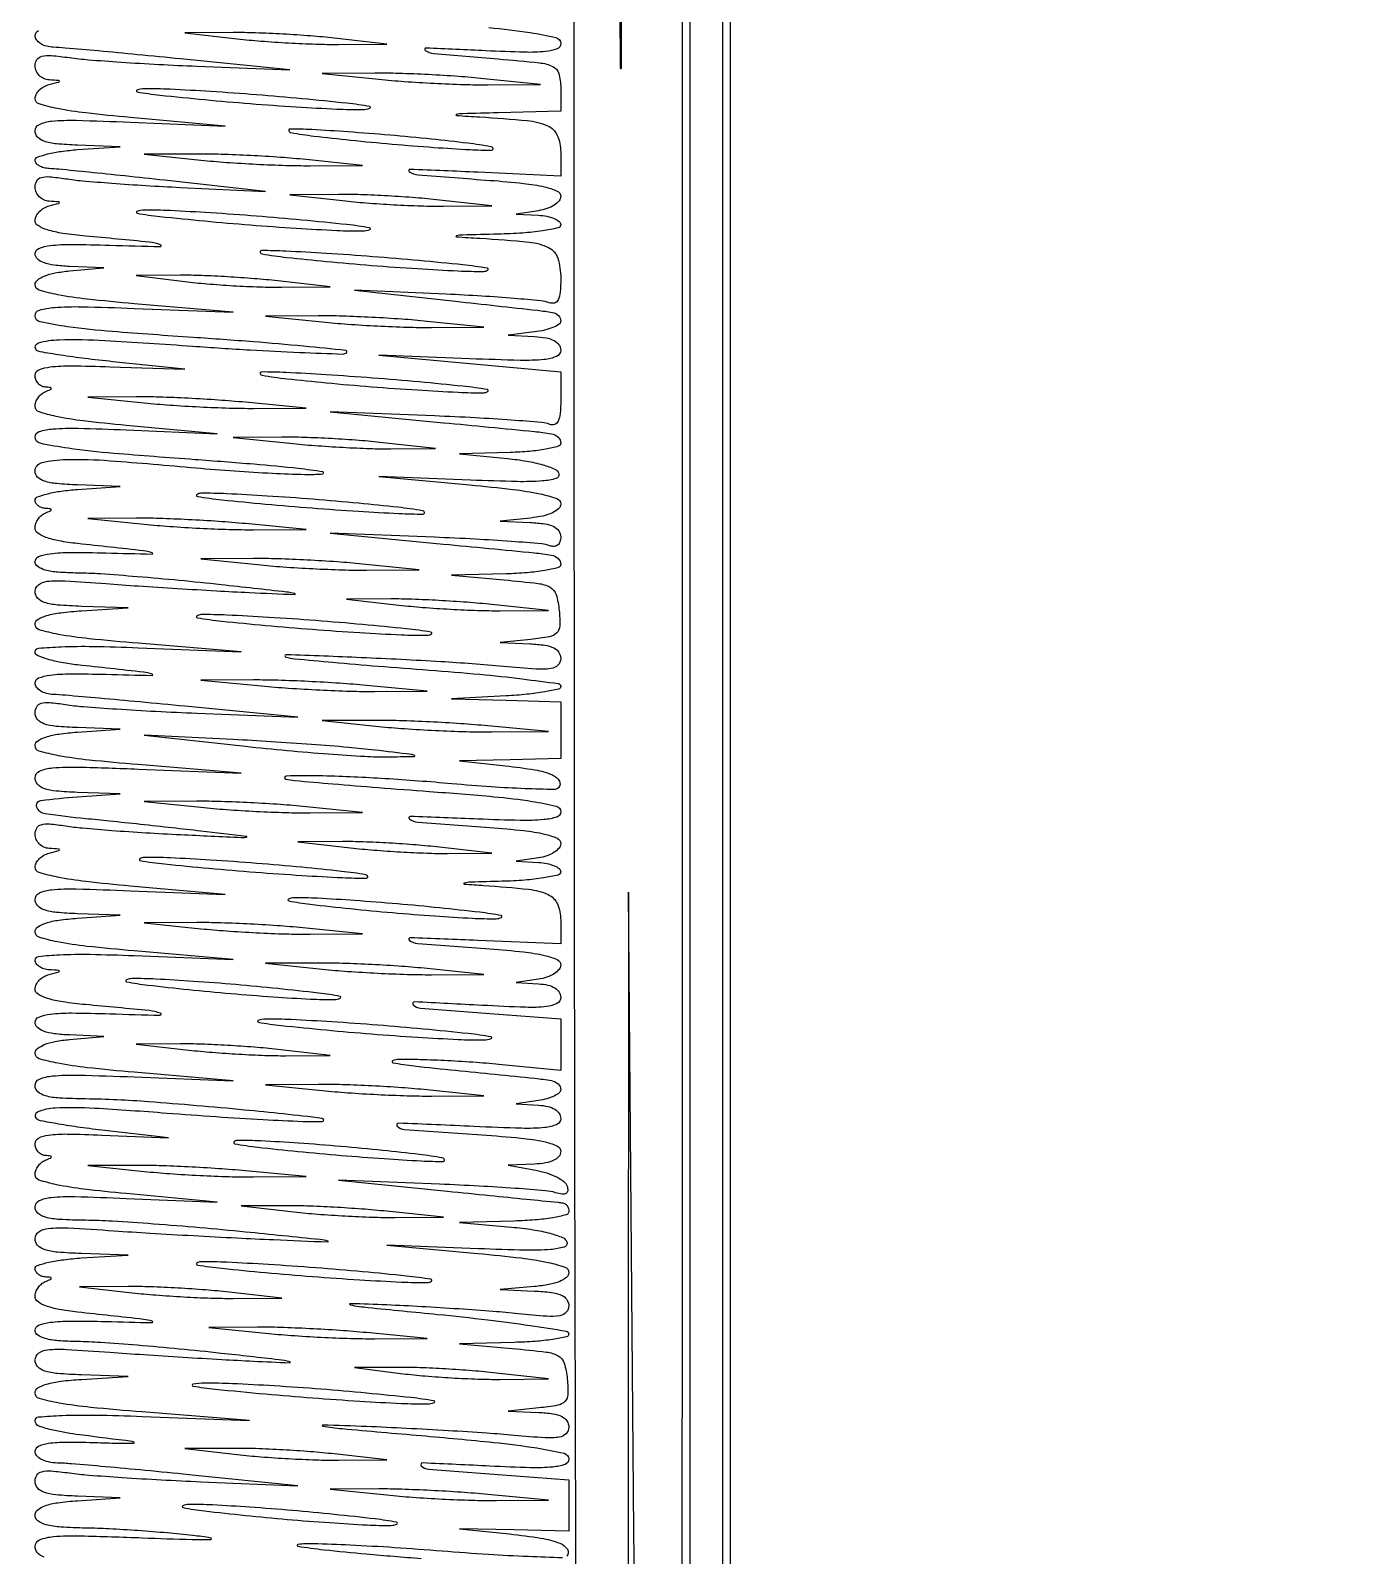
# Model space of a CAD drawing. Extents: x 23 to 255, y 40 to 184.
# Drawn here: x 89.8 to 103.8, y 97.42 to 113.36 of the extents above; entities that cross this region are included whole.
import ezdxf

# ---------------------------------------------------------------- set-up
doc = ezdxf.new("R2010")
doc.units = 0
doc.header["$MEASUREMENT"] = 0

msp = doc.modelspace()

# ---------------------------------------------------------------- linework, layer by layer
for points in [[(207.919475, 175.632891, 0.000007), (191.762556, 175.634099, 0.00002), (173.0434, 175.634494, 0.000013), (151.49745, 175.633531)], [(96.6132, 131.2146), (96.6132, 100.8432, -0.00018), (96.608357, 87.419075, -0.000516), (96.591991, 78.0858, -0.000015), (96.570667, 70.513747, -0.41338)], [(95.938362, 115.8174, 0.00049), (95.967732, 112.970367, 0.991603), (95.978963, 112.9704, 0.002155), (95.980965, 114.559096, 0.000091), (95.962749, 120.19545)], [(95.533254, 90.065626, -0.000152), (95.508781, 95.800143, -0.00066), (95.491081, 102.494078, -0.000369), (95.486304, 110.63565, 0.000425), (95.484578, 113.109196, 0.000708), (95.478405, 115.191492, 0.00002), (95.470079, 117.074415, 0.412907)], [(107.019, 75.6324), (102.0699, 75.6324), (97.1208, 75.6324), (97.1208, 95.1327), (97.1208, 114.633), (101.54115, 114.652297, 0.000648), (103.139529, 114.661347, 0.002328), (104.159784, 114.673198, 0.056422)], [(94.592006, 113.394387, -0.015456), (95.024218, 113.341512, -0.01856), (95.293984, 113.289699, -0.349221), (95.3442, 113.22657, -0.311674), (95.305955, 113.171175, -0.066528), (95.185685, 113.14309, -0.030796), (94.965903, 113.135399, -0.005715), (94.56165, 113.15078, 0.001568), (93.934454, 113.179853, 0.75785), (93.926268, 113.1549, 0.126334), (94.015591, 113.123362, 0.001282), (94.68855, 113.065675, -0.004958), (95.122534, 113.025256, -0.082113), (95.262138, 112.987124, -0.222305), (95.324297, 112.913744, -0.066423), (95.3442, 112.764582), (95.3442, 112.518), (94.68855, 112.50235, 0.000861), (94.319701, 112.492911, 0.048855), (94.251928, 112.484399, 0.863864), (94.252651, 112.475, 0.002545), (94.4982, 112.45927, -0.008945), (94.994816, 112.421067, -0.07865), (95.207613, 112.366359, -0.189948), (95.308064, 112.266181, -0.103197), (95.3442, 112.092964), (95.3442, 111.840351), (94.47705, 111.880405, 0.001312), (93.767916, 111.911296, 0.758945), (93.759564, 111.885518, 0.12752), (93.85222, 111.853571, 0.00111), (94.60395, 111.796227, -0.008004), (94.955253, 111.764551, -0.029479), (95.175137, 111.727966, -0.047501), (95.307193, 111.684388, -0.297629), (95.3442, 111.627725, -0.179279), (95.327118, 111.581616, -0.07308), (95.275859, 111.537081, -0.059536), (95.200578, 111.500671, -0.045333), (95.11155, 111.478795), (94.8789, 111.443552), (95.11155, 111.430876, -0.034396), (95.20065, 111.419843, -0.051062), (95.275859, 111.397072, -0.064853), (95.327753, 111.366976, -0.233014), (95.3442, 111.3336, -0.352318), (95.3162, 111.298796, -0.016031), (95.155225, 111.268873, -0.020379), (94.944625, 111.245406, -0.01159), (94.68855, 111.23335, 0.000861), (94.319701, 111.223911, 0.048855), (94.251928, 111.215399, 0.863864), (94.252651, 111.206, 0.002545), (94.4982, 111.19027, -0.008828), (95.013512, 111.15075, -0.091247), (95.21763, 111.092896, -0.205756), (95.312561, 110.981726, -0.075373), (95.3442, 110.773037, -0.01836), (95.338778, 110.625422, -0.09187), (95.317854, 110.545696, -0.218062), (95.27948, 110.513275, -0.160999), (95.223196, 110.515931, 0.067588), (95.137973, 110.536014, 0.003504), (94.856429, 110.561268, 0.005505), (94.520204, 110.585327, 0.003967), (94.144546, 110.605065), (93.1869, 110.647765), (94.2444, 110.531672, -0.000327), (95.102034, 110.436952, -0.01905), (95.258127, 110.413561, -0.148216), (95.320058, 110.38123, -0.201507), (95.3442, 110.32376, -0.253382), (95.326426, 110.290939, -0.046809), (95.263433, 110.257774, -0.040169), (95.174579, 110.229236, -0.026757), (95.06925, 110.210399), (94.7943, 110.176278), (95.06925, 110.162739, -0.031131), (95.190523, 110.149168, -0.075862), (95.275531, 110.120513, -0.116926), (95.325815, 110.077348, -0.158469), (95.3442, 110.020798, -0.299757), (95.301029, 109.955259, -0.077965), (95.172551, 109.92242, -0.02967), (94.921199, 109.913542, -0.003991), (94.39245, 109.930465), (93.4407, 109.968534), (94.39245, 109.880414), (95.3442, 109.792294), (95.3442, 109.496396, -0.020014), (95.33863, 109.357302, -0.087489), (95.317977, 109.277935, -0.201828), (95.28121, 109.244134, -0.17977), (95.229033, 109.244691, 0.070804), (95.145494, 109.263814, 0.002712), (94.827397, 109.288753, 0.004812), (94.449604, 109.312659, 0.003368), (94.023483, 109.33263), (92.9331, 109.376375), (94.1175, 109.262099, -0.00033), (95.070108, 109.169553, -0.018547), (95.246611, 109.145652, -0.142739), (95.316874, 109.111255, -0.211049), (95.3442, 109.0494, -0.337032), (95.318404, 109.015477, -0.021436), (95.18888, 108.985474, -0.024451), (95.018144, 108.962131, -0.015024), (94.81545, 108.950578), (94.2867, 108.936356), (94.787714, 108.887128, -0.017461), (94.990434, 108.860035, -0.029219), (95.157987, 108.821475, -0.031138), (95.281648, 108.776772, -0.214135), (95.324171, 108.73018, -0.425139), (95.296641, 108.678081, -0.051541), (95.154694, 108.652585, -0.024294), (94.890139, 108.645664, -0.00443), (94.400157, 108.660997), (93.4407, 108.699534), (94.39245, 108.611414, -0.006077), (94.84548, 108.563909, -0.022793), (95.127624, 108.517737, -0.03165), (95.302719, 108.469076, -0.319348), (95.3442, 108.410754, -0.21446), (95.322568, 108.36264, -0.073925), (95.257192, 108.319977, -0.053114), (95.156477, 108.286102, -0.028536), (95.02695, 108.265028), (94.7097, 108.231843), (95.02695, 108.217622, -0.023402), (95.176415, 108.203893, -0.076076), (95.271483, 108.175498, -0.131628), (95.324526, 108.130469, -0.152462), (95.3442, 108.067449, -0.079831), (95.335975, 108.016263, -0.145872), (95.312009, 107.981851, -0.160033), (95.274922, 107.968087, -0.101447), (95.229033, 107.975691, 0.070804), (95.145494, 107.994814, 0.002712), (94.827397, 108.019753, 0.004812), (94.449604, 108.043659, 0.003368), (94.023483, 108.06363), (92.9331, 108.107375), (94.1175, 107.993099, -0.00033), (95.070108, 107.900553, -0.018547), (95.246611, 107.876652, -0.142739), (95.316874, 107.842255, -0.211049), (95.3442, 107.7804, -0.343436), (95.317702, 107.746372, -0.018886), (95.176637, 107.71634, -0.022742), (94.992304, 107.692892, -0.013872), (94.77315, 107.681198), (94.2021, 107.666596), (94.752, 107.617748, -0.007276), (95.10934, 107.580757, -0.097118), (95.234473, 107.54049, -0.197474), (95.296227, 107.46348, -0.04739), (95.328007, 107.299352, -0.02865), (95.334383, 107.137068, -0.191236), (95.303801, 107.063904, -0.156898), (95.227655, 107.023708, -0.017728), (95.031907, 106.996324), (94.7097, 106.962843), (95.02695, 106.948622, -0.023119), (95.178109, 106.934824, -0.078359), (95.272631, 106.90624, -0.136271), (95.324833, 106.86037, -0.145768), (95.3442, 106.795351, -0.203905), (95.314761, 106.726165, -0.158273), (95.240413, 106.690043, -0.051581), (95.085735, 106.684588, -0.006214), (94.745243, 106.71197, 0.008291), (94.090949, 106.761853, 0.004085), (93.257724, 106.804667, 0.002246), (92.471505, 106.835092, 0.891653), (92.4678, 106.810345, 0.04209), (92.56049, 106.793583, 0.001204), (92.961256, 106.756457, 0.002434), (93.433492, 106.716173, 0.001671), (93.96945, 106.674882, -0.004714), (94.496568, 106.631043, -0.007805), (94.940367, 106.58292, -0.002436), (95.317884, 106.534142, -0.375669), (95.3442, 106.50406, -0.349979), (95.321275, 106.47532, -0.013075), (95.176454, 106.446261, -0.018631), (94.992077, 106.421291, -0.011395), (94.77315, 106.404935), (94.2021, 106.37534), (94.77315, 106.35877), (95.3442, 106.3422), (95.3442, 106.0461), (95.3442, 105.75), (94.81545, 105.737562), (94.2867, 105.725124), (94.766574, 105.673638, -0.014764), (95.07414, 105.631421, -0.056978), (95.259112, 105.578279, -0.169859), (95.330057, 105.514775, -0.334051), (95.320013, 105.443813, -0.205571), (95.272976, 105.425031, -0.003079), (94.970726, 105.434629, -0.007756), (94.61578, 105.453606, -0.004977), (94.204515, 105.486113, 0.006845), (93.507686, 105.538573, 0.008447), (92.85694, 105.56759, 0.015932), (92.470567, 105.565969, 0.884125), (92.4678, 105.534173, 0.030265), (92.560081, 105.520308, 0.000847), (92.961256, 105.48535, 0.001731), (93.433491, 105.446652, 0.001188), (93.96945, 105.405882, -0.003782), (94.645017, 105.350966, -0.016341), (95.044703, 105.302223, -0.019537), (95.296256, 105.253035, -0.347736), (95.3442, 105.192434, -0.328602), (95.303903, 105.137739, -0.053386), (95.166329, 105.110684, -0.027074), (94.921313, 105.102504, -0.005205), (94.47705, 105.116356, 0.001306), (93.769216, 105.143954, 0.748804), (93.760474, 105.117721, 0.132959), (93.85027, 105.08569, 0.00109), (94.60395, 105.028227, -0.008004), (94.955253, 104.996551, -0.029479), (95.175137, 104.959966, -0.047501), (95.307193, 104.916388, -0.297629), (95.3442, 104.859725, -0.179279), (95.327118, 104.813616, -0.07308), (95.275859, 104.769081, -0.059536), (95.200578, 104.732671, -0.045333), (95.11155, 104.710795), (94.8789, 104.675552), (95.11155, 104.662876, -0.034396), (95.20065, 104.651843, -0.051062), (95.275859, 104.629072, -0.064853), (95.327753, 104.598976, -0.233014), (95.3442, 104.5656, -0.348103), (95.316919, 104.531164, -0.017372), (95.1659, 104.50116, -0.021497), (94.968419, 104.47767, -0.012638), (94.73085, 104.465751, 0.001214), (94.405138, 104.456862, 0.048474), (94.334198, 104.447834, 0.857791), (94.334911, 104.437762, 0.004006), (94.5405, 104.422494, -0.009535), (95.008581, 104.382523, -0.080053), (95.212655, 104.327356, -0.187497), (95.309482, 104.228756, -0.101757), (95.3442, 104.059927), (95.3442, 103.811278), (94.47705, 103.847356, 0.001306), (93.769216, 103.874954, 0.748804), (93.760474, 103.848721, 0.132959), (93.85027, 103.81669, 0.00109), (94.60395, 103.759227, -0.008004), (94.955253, 103.727551, -0.029479), (95.175137, 103.690966, -0.047501), (95.307193, 103.647388, -0.297629), (95.3442, 103.590725, -0.179279), (95.327118, 103.544616, -0.07308), (95.275859, 103.500081, -0.059536), (95.200578, 103.463671, -0.045333), (95.11155, 103.441795), (94.8789, 103.406552), (95.11155, 103.393876, -0.042187), (95.209402, 103.380211, -0.080845), (95.282705, 103.350557, -0.111017), (95.327872, 103.307032, -0.146736), (95.3442, 103.252592, -0.280608), (95.304935, 103.188137, -0.094043), (95.194743, 103.155378, -0.034232), (94.976317, 103.148167, -0.00466), (94.51935, 103.168634, 0.001331), (93.813077, 103.204978, 0.685185), (93.80007, 103.175705, 0.17862), (93.875787, 103.140614, 0.001217), (94.60395, 103.083679), (95.3442, 103.027611), (95.3442, 102.756981), (95.3442, 102.486351), (94.73085, 102.547845, 0.007211), (94.462025, 102.570887, 0.005171), (94.16099, 102.589194, 0.005222), (93.873912, 102.60067, 0.011185), (93.6522, 102.602253, 0.097697), (93.585961, 102.588134, 0.740243), (93.588018, 102.569239, 0.019023), (93.810291, 102.535677, 0.003092), (94.2444, 102.489649, -0.000457), (95.074606, 102.406043, -0.020232), (95.247346, 102.381394, -0.137289), (95.317221, 102.347202, -0.213888), (95.3442, 102.287019, -0.228062), (95.328416, 102.254215, -0.054426), (95.275859, 102.220886, -0.045236), (95.200648, 102.192062, -0.031318), (95.11155, 102.172795), (94.8789, 102.137552), (95.11155, 102.124876, -0.042494), (95.208349, 102.111297, -0.078542), (95.281901, 102.081829, -0.107456), (95.327699, 102.039, -0.15236), (95.3442, 101.986105, -0.300023), (95.302235, 101.922465, -0.078394), (95.177592, 101.890848, -0.030343), (94.935312, 101.883268, -0.004255), (94.43475, 101.902248, 0.001114), (93.647518, 101.937051, 0.676403), (93.633864, 101.906745, 0.185184), (93.70952, 101.871268, 0.001024), (94.51935, 101.814318, -0.006554), (94.927516, 101.781074, -0.02877), (95.166447, 101.744499, -0.05131), (95.304389, 101.700015, -0.297409), (95.3442, 101.639005, -0.18145), (95.325172, 101.588297, -0.103043), (95.272205, 101.548245, -0.068565), (95.186016, 101.521094, -0.031954), (95.06925, 101.508863), (94.7943, 101.497726), (95.083675, 101.445413, -0.033399), (95.197217, 101.41695, -0.03985), (95.299175, 101.374795, -0.044012), (95.376805, 101.326159, -0.152147), (95.410934, 101.278472, -0.089081), (95.417754, 101.230601, -0.259791), (95.401059, 101.203033, -0.164745), (95.360455, 101.195167, -0.037242), (95.290759, 101.209997, 0.049737), (95.183604, 101.230017, 0.003246), (94.868489, 101.254906, 0.004693), (94.491776, 101.278647, 0.003484), (94.0752, 101.298068), (93.0177, 101.339986), (94.1598, 101.225404, -0.000044), (94.602115, 101.18099, -0.000068), (94.985047, 101.142451, -0.000021), (95.317033, 101.10898, -0.001994), (95.36535, 101.103912, -0.125796), (95.389569, 101.094829, -0.089107), (95.410162, 101.074179, -0.079712), (95.424036, 101.045248, -0.072144), (95.4288, 101.0124, -0.343436), (95.402302, 100.978372, -0.018886), (95.261237, 100.94834, -0.022742), (95.076904, 100.924892, -0.013872), (94.85775, 100.913198), (94.2867, 100.898596), (94.829992, 100.849748, -0.015301), (95.05455, 100.82261, -0.028341), (95.234217, 100.784778, -0.030992), (95.36441, 100.740741, -0.219585), (95.408749, 100.69318, -0.42518), (95.381228, 100.641082, -0.05155), (95.239293, 100.615584, -0.024294), (94.974744, 100.608664, -0.00443), (94.484757, 100.623997), (93.5253, 100.662534), (94.47705, 100.574414, -0.006062), (94.930725, 100.526855, -0.022869), (95.212644, 100.480693, -0.031954), (95.387262, 100.432004, -0.318947), (95.4288, 100.373511, -0.225486), (95.405224, 100.323891, -0.07513), (95.334151, 100.281893, -0.05052), (95.221443, 100.249144, -0.023003), (95.06925, 100.228345), (94.7097, 100.19596), (95.06925, 100.18118, -0.018536), (95.24538, 100.167387, -0.072332), (95.350673, 100.139419, -0.137304), (95.407536, 100.093722, -0.156497), (95.4288, 100.027448, -0.186166), (95.402338, 99.95884, -0.171049), (95.335584, 99.92274, -0.058014), (95.197595, 99.917076, -0.00733), (94.90005, 99.943786, 0.006727), (94.638718, 99.967562, 0.002645), (94.278108, 99.993567, 0.002618), (93.887934, 100.017578, 0.003266), (93.5253, 100.035614, 0.00377), (93.14267, 100.04925, 0.925126), (93.141319, 100.036525, 0.020722), (93.330631, 100.009434, 0.000756), (94.05405, 99.937443, -0.004859), (94.58116, 99.880616, -0.008027), (95.024967, 99.821164, -0.00258), (95.401737, 99.762532, -0.368221), (95.4288, 99.730767, -0.354838), (95.405184, 99.70168, -0.014109), (95.261054, 99.675651, -0.019403), (95.076681, 99.65498, -0.011822), (94.85775, 99.644198), (94.2867, 99.629596), (94.8366, 99.580748, -0.007276), (95.19394, 99.543757, -0.097118), (95.319073, 99.50349, -0.197474), (95.380827, 99.42648, -0.04739), (95.412607, 99.262352, -0.02865), (95.418983, 99.100068, -0.191236), (95.388401, 99.026904, -0.156898), (95.312255, 98.986708, -0.017728), (95.116507, 98.959324), (94.7943, 98.925843), (95.11155, 98.911622, -0.023119), (95.262709, 98.897824, -0.078359), (95.357231, 98.86924, -0.136271), (95.409433, 98.82337, -0.145768), (95.4288, 98.758351, -0.197442), (95.400437, 98.689326, -0.161485), (95.328755, 98.652838, -0.053871), (95.180276, 98.646448, -0.006703), (94.85775, 98.671669, 0.005795), (94.57196, 98.69454, 0.00214), (94.168657, 98.720381, 0.002121), (93.728138, 98.744838, 0.002552), (93.3138, 98.76396, 0.002676), (92.855414, 98.780313, 0.93541), (92.85425, 98.768353, 0.018662), (93.056831, 98.742603, 0.00059), (93.88485, 98.669605, -0.003366), (94.644431, 98.598389, -0.014618), (95.092973, 98.539999, -0.015994), (95.379069, 98.484779, -0.350405), (95.4288, 98.42253, -0.322247), (95.389513, 98.367902, -0.059253), (95.260631, 98.341042, -0.028709), (95.028262, 98.33414, -0.00542), (94.60395, 98.350504, 0.001336), (93.899291, 98.383448, 0.674913), (93.885748, 98.353721, 0.18467), (93.959548, 98.318466, 0.001208), (94.68855, 98.261479), (95.4288, 98.205411), (95.428977, 97.938056), (95.429155, 97.6707), (94.857927, 97.683021), (94.2867, 97.695341), (94.808494, 97.640721, -0.013512), (95.137867, 97.597217, -0.052627), (95.336061, 97.543749, -0.156732), (95.414521, 97.480354, -0.355331), (95.40722, 97.40942, -0.207043)], [(89.938616, 97.399612, -0.126056), (89.870654, 97.443841, -0.187937), (89.8452, 97.509168, -0.305832), (89.892793, 97.5797, -0.07559), (90.035825, 97.613599, -0.026887), (90.321837, 97.621625, -0.003081), (90.96615, 97.601084, 0.001539), (91.486597, 97.582885, 0.01937), (91.683172, 97.584233, 0.897444), (91.68405, 97.598294, 0.014529), (91.4949, 97.625208, 0.006616), (91.229711, 97.651561, 0.004246), (90.921338, 97.675455, 0.004266), (90.618969, 97.693711, 0.007975), (90.37395, 97.702492, -0.010712), (90.113043, 97.713272, -0.045954), (89.959471, 97.737199, -0.095877), (89.875165, 97.776638, -0.239967), (89.8452, 97.835479, -0.220814), (89.87203, 97.893269, -0.092421), (89.948413, 97.936716, -0.050622), (90.081636, 97.968148, -0.015175), (90.28935, 97.989029), (90.7335, 98.020101), (90.28935, 98.03575, -0.013003), (90.063193, 98.049614, -0.061735), (89.936616, 98.076665, -0.133297), (89.870221, 98.12198, -0.178582), (89.8452, 98.189799, -0.140037), (89.864221, 98.25638, -0.195185), (89.91378, 98.292419, -0.081939), (90.012077, 98.300271, -0.013036), (90.20475, 98.279016, 0.014335), (90.405735, 98.257371, 0.003044), (90.756897, 98.23186, 0.003182), (91.164464, 98.207347, 0.00302), (91.5795, 98.187549), (92.5947, 98.145265), (91.4526, 98.260621, 0.001321), (90.998229, 98.305301, 0.001668), (90.577651, 98.344121, 0.00132), (90.224683, 98.374574, 0.013432), (90.07785, 98.382888, -0.042862), (89.985199, 98.393625, -0.069841), (89.910719, 98.420013, -0.094327), (89.862286, 98.458231, -0.180588), (89.8452, 98.503994, -0.290388), (89.879684, 98.558364, -0.075404), (89.983658, 98.58937, -0.035782), (90.171651, 98.602127, -0.007546), (90.50085, 98.595915, 0.003306), (90.736601, 98.589467, 0.014229), (90.876923, 98.59055, 0.653533), (90.880343, 98.599189, 0.169441), (90.8604, 98.608929, -0.003043), (90.310082, 98.677909, -0.019887), (90.035635, 98.725176, -0.037618), (89.883878, 98.769723, -0.312098), (89.8452, 98.825652, -0.38979), (89.881109, 98.864716, -0.011024), (90.12834, 98.880078, -0.014296), (90.473753, 98.884022, -0.005117), (90.96615, 98.870524), (92.0871, 98.828312), (90.96615, 98.916552, -0.004912), (90.426065, 98.964411, -0.019488), (90.096166, 99.009951, -0.025126), (89.889401, 99.057578, -0.335324), (89.8452, 99.116074, -0.261102), (89.873996, 99.167458, -0.066483), (89.964605, 99.207534, -0.041043), (90.113344, 99.237934, -0.014227), (90.33165, 99.257882), (90.8181, 99.288407), (90.33165, 99.304403, -0.011144), (90.079096, 99.318349, -0.058083), (89.94249, 99.345114, -0.132403), (89.871874, 99.390656, -0.185776), (89.8452, 99.459968, -0.242513), (89.88168, 99.530758, -0.129552), (89.976138, 99.566468, -0.040092), (90.173898, 99.571144, -0.00439), (90.62775, 99.541473, 0.001869), (90.979593, 99.51669, 0.001169), (91.391662, 99.49018, 0.001173), (91.797714, 99.465966, 0.002138), (92.1294, 99.448391, 0.002094), (92.509152, 99.431492, 0.906601), (92.510637, 99.442173, 0.03101), (92.394212, 99.462647, 0.000606), (91.791, 99.529797, 0.003537), (91.353558, 99.574827, 0.003492), (90.913672, 99.613869, 0.00343), (90.528023, 99.642722, 0.013416), (90.28935, 99.652511, -0.014849), (90.086201, 99.661426, -0.046577), (89.951613, 99.684063, -0.082575), (89.872235, 99.719941, -0.250426), (89.8452, 99.770534, -0.310931), (89.882179, 99.82425, -0.060309), (90.00279, 99.854342, -0.030923), (90.215775, 99.867608, -0.00666), (90.58545, 99.862824, 0.001339), (91.068656, 99.851427, 0.860627), (91.070974, 99.864896, 0.05239), (90.978716, 99.885071, 0.000494), (90.28935, 99.960939, -0.017135), (90.095435, 99.988837, -0.043273), (89.957929, 100.025955, -0.066031), (89.872394, 100.070704, -0.243898), (89.8452, 100.123138, -0.083991), (89.853097, 100.169817, -0.064907), (89.876264, 100.216017, -0.064866), (89.910521, 100.254762, -0.083626), (89.95095, 100.279571, 0.009076), (90.00677, 100.303282, 0.295955), (90.0144, 100.315044, 0.382689), (90.006227, 100.324158, 0.011437), (89.95095, 100.328921, -0.073367), (89.910541, 100.337515, -0.083375), (89.876264, 100.357249, -0.093793), (89.853294, 100.384798, -0.127679), (89.8452, 100.415978, -0.325375), (89.86926, 100.449037, -0.022093), (89.988095, 100.481712, -0.024915), (90.145184, 100.509379, -0.015462), (90.33165, 100.526882), (90.8181, 100.557407), (90.33165, 100.573403, -0.011139), (90.079013, 100.58735, -0.058131), (89.94244, 100.61412, -0.132577), (89.871863, 100.659688, -0.185555), (89.8452, 100.72906, -0.250269), (89.883207, 100.800235, -0.123125), (89.982627, 100.835948, -0.03811), (90.190527, 100.840866, -0.004127), (90.67005, 100.811684, 0.002138), (91.047004, 100.787238, 0.001232), (91.501113, 100.760861, 0.001231), (91.957238, 100.736621, 0.00206), (92.3409, 100.718763, 0.000544), (92.907252, 100.695358, 0.89446), (92.908583, 100.704078, 0.040305), (92.828965, 100.718752, 0.000215), (92.0448, 100.798428, 0.003558), (91.568761, 100.84317, 0.003359), (91.082872, 100.882065, 0.003338), (90.652064, 100.910749, 0.011685), (90.37395, 100.920888, -0.009934), (90.101795, 100.929856, -0.050824), (89.95254, 100.953081, -0.117224), (89.874324, 100.994732, -0.215261), (89.8452, 101.059245, -0.292242), (89.888265, 101.126632, -0.084654), (90.013039, 101.160439, -0.030587), (90.26119, 101.169012, -0.00387), (90.79695, 101.150596), (91.7487, 101.110502), (90.79695, 101.199836, -0.006354), (90.355688, 101.246919, -0.021454), (90.069543, 101.293656, -0.026529), (89.885557, 101.342178, -0.325821), (89.8452, 101.397535, -0.087773), (89.853093, 101.442151, -0.065253), (89.876264, 101.486602, -0.064385), (89.910521, 101.524163, -0.079981), (89.95095, 101.548571, 0.009076), (90.00677, 101.572282, 0.295955), (90.0144, 101.584044, 0.382689), (90.006227, 101.593158, 0.011437), (89.95095, 101.597921, -0.109169), (89.910593, 101.60955, -0.093491), (89.876264, 101.637565, -0.088861), (89.853208, 101.677588, -0.086559), (89.8452, 101.7235, -0.285151), (89.880947, 101.781084, -0.083369), (89.985201, 101.812573, -0.035909), (90.180379, 101.823355, -0.006517), (90.54315, 101.8126), (91.2411, 101.7828), (90.574372, 101.859878, -0.005532), (90.315598, 101.892699, -0.008253), (90.090182, 101.927627, -0.004197), (89.901146, 101.961758, -0.15072), (89.862322, 101.982278, -0.535026), (89.877495, 102.058238, -0.086845), (90.055775, 102.097702, -0.025895), (90.465683, 102.094754, -0.004748), (91.221543, 102.042923, 0.002691), (91.739699, 102.005248, 0.003163), (92.230991, 101.975305, 0.002781), (92.646242, 101.954948, 0.019595), (92.8485, 101.954091, 0.926225), (92.84988, 101.987234, 0.005794), (92.035856, 102.074332, 0.004691), (91.032224, 102.160474, 0.015793), (90.37395, 102.189888, -0.009899), (90.101199, 102.198856, -0.051105), (89.95218, 102.222108, -0.118398), (89.874266, 102.263927, -0.213794), (89.8452, 102.328796, -0.301879), (89.890618, 102.397167, -0.077634), (90.025934, 102.430729, -0.028313), (90.294363, 102.439202, -0.003474), (90.88155, 102.420402), (91.9179, 102.380011), (90.88155, 102.469044, -0.005514), (90.388994, 102.516838, -0.020638), (90.081563, 102.562996, -0.026642), (89.887754, 102.611158, -0.329713), (89.8452, 102.668674, -0.231551), (89.868796, 102.716895, -0.070652), (89.941301, 102.758366, -0.048876), (90.054519, 102.791023, -0.023334), (90.20475, 102.811655), (90.5643, 102.84404), (90.20475, 102.85882, -0.020875), (90.044983, 102.872083, -0.056302), (89.934437, 102.898791, -0.094292), (89.86848, 102.93811, -0.214502), (89.8452, 102.989879, -0.306002), (89.883578, 103.046715, -0.066964), (90.004056, 103.077382, -0.031178), (90.224143, 103.089099, -0.005848), (90.62775, 103.080685, 0.002162), (91.154651, 103.065816, 0.844249), (91.15849, 103.085525, 0.066082), (91.039303, 103.113297, 0.001141), (90.37395, 103.176477, -0.013003), (90.134615, 103.204946, -0.038657), (89.973571, 103.241241, -0.06202), (89.875612, 103.28532, -0.261765), (89.8452, 103.33943, -0.117853), (89.856304, 103.385887, -0.075354), (89.88869, 103.431282, -0.068787), (89.936657, 103.468767, -0.067697), (89.99325, 103.492083, 0.001923), (90.092755, 103.518496, 0.339035), (90.099, 103.526647, 0.392517), (90.092565, 103.533581, 0.002113), (89.99325, 103.540586, -0.058004), (89.936631, 103.55101, -0.073591), (89.88869, 103.573866, -0.089286), (89.856462, 103.605108, -0.156974), (89.8452, 103.640096, -0.383399), (89.881737, 103.680741, -0.014701), (90.101193, 103.697659, -0.016216), (90.418002, 103.702447, -0.00541), (90.88155, 103.689402), (91.9179, 103.649011), (90.88155, 103.738044, -0.005489), (90.387675, 103.785941, -0.020766), (90.080704, 103.832078, -0.027138), (89.887883, 103.880282, -0.32905), (89.8452, 103.938118, -0.251968), (89.872357, 103.988587, -0.068558), (89.956866, 104.029052, -0.043531), (90.093873, 104.060073, -0.016455), (90.28935, 104.080229), (90.7335, 104.111301), (90.28935, 104.12695, -0.013401), (90.067755, 104.140712, -0.058608), (89.939462, 104.167508, -0.123022), (89.870823, 104.211291, -0.191848), (89.8452, 104.275612, -0.294072), (89.889412, 104.344283, -0.083776), (90.017915, 104.378413, -0.029771), (90.274847, 104.386872, -0.003618), (90.83925, 104.36776), (91.8333, 104.326897), (90.83925, 104.416317, -0.005984), (90.375902, 104.463594, -0.020682), (90.077886, 104.510163, -0.025287), (89.886317, 104.558453, -0.329532), (89.8452, 104.614065, -0.123168), (89.856282, 104.658369, -0.074813), (89.88869, 104.701937, -0.067366), (89.936651, 104.738199, -0.064396), (89.99325, 104.761083, 0.001923), (90.092755, 104.787496, 0.339035), (90.099, 104.795647, 0.392517), (90.092565, 104.802581, 0.002113), (89.99325, 104.809586, -0.090138), (89.936719, 104.823779, -0.089703), (89.88869, 104.85697, -0.092698), (89.856491, 104.903803, -0.104739), (89.8452, 104.957113, -0.128366), (89.862286, 105.022566, -0.199631), (89.907511, 105.058106, -0.090964), (89.995663, 105.066108, -0.015773), (90.16245, 105.045584, 0.016161), (90.339491, 105.023937, 0.003478), (90.647446, 104.998508, 0.003628), (91.004649, 104.974116, 0.003456), (91.368, 104.954472, 0.000182), (92.00524, 104.924667, 0.054273), (92.057131, 104.927892, 0.865762), (92.056933, 104.935267, 0.000408), (91.5795, 104.990887, 0.001218), (91.281779, 105.02459, 0.000853), (90.94619, 105.061172, 0.000861), (90.624576, 105.095115, 0.001796), (90.37395, 105.12022, -0.011327), (89.951514, 105.170685, -0.275515), (89.862988, 105.24216, -0.482193), (89.9048, 105.311169, -0.014405), (90.28935, 105.349229), (90.7335, 105.380301), (90.28935, 105.39595, -0.013219), (90.065683, 105.409758, -0.060013), (89.938163, 105.436668, -0.127692), (89.87056, 105.481139, -0.185827), (89.8452, 105.547019, -0.298947), (89.891659, 105.61778, -0.080887), (90.028189, 105.652265, -0.028131), (90.303028, 105.660443, -0.003204), (90.92385, 105.640004), (92.0025, 105.59757), (90.92385, 105.686038, -0.005235), (90.409748, 105.733627, -0.01985), (90.090295, 105.77945, -0.025118), (89.888374, 105.827238, -0.333661), (89.8452, 105.884732, -0.254212), (89.872346, 105.934674, -0.066858), (89.957535, 105.974938, -0.043011), (90.094814, 106.00593, -0.016557), (90.28935, 106.026029), (90.7335, 106.057101), (90.28935, 106.07275, -0.013051), (90.063759, 106.086601, -0.06134), (89.936966, 106.11362, -0.132024), (89.8703, 106.158741, -0.18023), (89.8452, 106.226113, -0.128559), (89.862308, 106.291549, -0.199048), (89.907589, 106.32716, -0.090884), (89.995804, 106.335314, -0.015833), (90.16245, 106.315092, 0.018429), (90.346716, 106.293702, 0.003182), (90.697148, 106.268305, 0.003459), (91.109069, 106.243946, 0.003087), (91.5372, 106.22425), (92.5947, 106.182141), (91.4103, 106.296959, 0.000846), (90.942773, 106.341484, 0.001127), (90.517902, 106.380256, 0.000789), (90.161461, 106.411407, 0.01154), (90.03555, 106.419289, -0.056455), (89.962744, 106.430459, -0.073789), (89.901115, 106.457416, -0.091056), (89.859713, 106.495315, -0.163415), (89.8452, 106.538534, -0.310931), (89.882179, 106.59225, -0.060309), (90.00279, 106.622342, -0.030923), (90.215775, 106.635608, -0.00666), (90.58545, 106.630824, 0.001339), (91.068656, 106.619427, 0.860627), (91.070974, 106.632896, 0.05239), (90.978716, 106.653071, 0.000494), (90.28935, 106.728939, -0.0182), (90.119128, 106.753799, -0.028664), (89.975669, 106.788712, -0.027964), (89.869268, 106.827788, -0.29921), (89.8452, 106.864406, -0.388563), (89.880763, 106.903259, -0.011761), (90.118168, 106.918674, -0.014824), (90.450767, 106.922558, -0.005338), (90.92385, 106.909004), (92.0025, 106.86657), (90.92385, 106.955038, -0.005224), (90.409126, 107.002673, -0.019905), (90.089891, 107.048487, -0.02533), (89.888436, 107.096293, -0.333376), (89.8452, 107.153931, -0.263425), (89.873976, 107.204759, -0.064708), (89.965368, 107.244619, -0.040539), (90.114438, 107.274991, -0.014324), (90.33165, 107.294882), (90.8181, 107.325407), (90.33165, 107.341403, -0.011156), (90.079266, 107.355345, -0.057983), (89.942593, 107.382103, -0.132047), (89.871896, 107.427591, -0.186229), (89.8452, 107.496781, -0.234667), (89.880162, 107.567171, -0.135329), (89.97002, 107.603039, -0.042224), (90.157995, 107.607996, -0.004722), (90.58545, 107.579109, 0.002397), (90.923892, 107.554656, 0.001378), (91.331913, 107.528271, 0.001377), (91.741951, 107.504024, 0.0023), (92.0871, 107.486159, 0.000929), (92.56135, 107.464683, 0.894593), (92.562832, 107.474194, 0.038689), (92.474936, 107.490949, 0.000332), (91.791, 107.566742, 0.003538), (91.353558, 107.611793, 0.003494), (90.913672, 107.650853, 0.003432), (90.528023, 107.679719, 0.013423), (90.28935, 107.689511, -0.014849), (90.086201, 107.698426, -0.046577), (89.951613, 107.721063, -0.082575), (89.872235, 107.756941, -0.250426), (89.8452, 107.807534, -0.310931), (89.882179, 107.86125, -0.060309), (90.00279, 107.891342, -0.030923), (90.215775, 107.904608, -0.00666), (90.58545, 107.899824, 0.001339), (91.068656, 107.888427, 0.860627), (91.070974, 107.901896, 0.05239), (90.978716, 107.922071, 0.000494), (90.28935, 107.997939, -0.017135), (90.095435, 108.025837, -0.043273), (89.957929, 108.062955, -0.066031), (89.872394, 108.107704, -0.243898), (89.8452, 108.160138, -0.083991), (89.853097, 108.206817, -0.064907), (89.876264, 108.253017, -0.064866), (89.910521, 108.291762, -0.083626), (89.95095, 108.316571, 0.009076), (90.00677, 108.340282, 0.295955), (90.0144, 108.352044, 0.382689), (90.006227, 108.361158, 0.011437), (89.95095, 108.365921, -0.07318), (89.910541, 108.374499, -0.08328), (89.876264, 108.394191, -0.093777), (89.853294, 108.421675, -0.127982), (89.8452, 108.452779, -0.315867), (89.86836, 108.485783, -0.025397), (89.975669, 108.518532, -0.02702), (90.119109, 108.546327, -0.016884), (90.28935, 108.564029), (90.7335, 108.595101), (90.28935, 108.61075, -0.013903), (90.073276, 108.624387, -0.054989), (89.942983, 108.650893, -0.11064), (89.871429, 108.692909, -0.207781), (89.8452, 108.7533, -0.348288), (89.918179, 108.84536, -0.052211), (90.168971, 108.877096, -0.024289), (90.628873, 108.864665, -0.003853), (91.528327, 108.789571, 0.005249), (91.932951, 108.756926, 0.005688), (92.32747, 108.733768, 0.005376), (92.665895, 108.721409, 0.027381), (92.854186, 108.72687, 0.883663), (92.854969, 108.746621, 0.013189), (92.598353, 108.781898, 0.006726), (92.135494, 108.826835, 0.002881), (91.51605, 108.87498, -0.002876), (90.667232, 108.940943, -0.014319), (90.192162, 108.994348, -0.017128), (89.897943, 109.046317, -0.354219), (89.8452, 109.111425, -0.329158), (89.887916, 109.169281, -0.054984), (90.032064, 109.196853, -0.026073), (90.295137, 109.203956, -0.004425), (90.79695, 109.186893), (91.7487, 109.146097), (90.79695, 109.233902, -0.006193), (90.349067, 109.280823, -0.022191), (90.065149, 109.326973, -0.0293), (89.886199, 109.375364, -0.322566), (89.8452, 109.432303, -0.086171), (89.853095, 109.477772, -0.065123), (89.876264, 109.522947, -0.064602), (89.910521, 109.560997, -0.081495), (89.95095, 109.585571, 0.009076), (90.00677, 109.609282, 0.295955), (90.0144, 109.621044, 0.382689), (90.006227, 109.630158, 0.011437), (89.95095, 109.634921, -0.106782), (89.910591, 109.646345, -0.093245), (89.876264, 109.673795, -0.089493), (89.853216, 109.712971, -0.08855), (89.8452, 109.757879, -0.3061), (89.883572, 109.814684, -0.067265), (90.003831, 109.845172, -0.031204), (90.223759, 109.856526, -0.005827), (90.62775, 109.84745), (91.4103, 109.820743), (90.656659, 109.899663, -0.004717), (90.364722, 109.933021, -0.007167), (90.111766, 109.968034, -0.003171), (89.89776, 110.002178, -0.156469), (89.860009, 110.021591, -0.572308), (89.879405, 110.096238, -0.063063), (90.097627, 110.129442, -0.020653), (90.573867, 110.121698, -0.003394), (91.492785, 110.062485, 0.002915), (92.096527, 110.023001, 0.004666), (92.612426, 109.997109, 0.001153), (93.06196, 109.97979, 0.208338), (93.104855, 109.996655, 0.63188), (93.097626, 110.016981, 0.001224), (92.6517, 110.061551, 0.004788), (92.128535, 110.107496, 0.00276), (91.497916, 110.153296, -0.002868), (90.653757, 110.214788, -0.014613), (90.185654, 110.265387, -0.018111), (89.898088, 110.315673, -0.354148), (89.8452, 110.380977, -0.336523), (89.889875, 110.439836, -0.049718), (90.046673, 110.467231, -0.024159), (90.331652, 110.474443, -0.003987), (90.88155, 110.457402), (91.9179, 110.417011), (90.88155, 110.506044, -0.005514), (90.388994, 110.553838, -0.020638), (90.081563, 110.599996, -0.026642), (89.887754, 110.648158, -0.329713), (89.8452, 110.705674, -0.231551), (89.868796, 110.753895, -0.070652), (89.941301, 110.795366, -0.048876), (90.054519, 110.828023, -0.023334), (90.20475, 110.848655), (90.5643, 110.88104), (90.20475, 110.89582, -0.020875), (90.044983, 110.909083, -0.056302), (89.934437, 110.935791, -0.094292), (89.86848, 110.97511, -0.214502), (89.8452, 111.026879, -0.306002), (89.883578, 111.083715, -0.066964), (90.004056, 111.114382, -0.031178), (90.224143, 111.126099, -0.005848), (90.62775, 111.117685, 0.002162), (91.154651, 111.102816, 0.844249), (91.15849, 111.122525, 0.066082), (91.039303, 111.150297, 0.001141), (90.37395, 111.213477, -0.013003), (90.134615, 111.241946, -0.038657), (89.973571, 111.278241, -0.06202), (89.875612, 111.32232, -0.261765), (89.8452, 111.37643, -0.117853), (89.856304, 111.422887, -0.075354), (89.88869, 111.468282, -0.068787), (89.936657, 111.505767, -0.067697), (89.99325, 111.529083, 0.001923), (90.092755, 111.555496, 0.339035), (90.099, 111.563647, 0.392517), (90.092565, 111.570581, 0.002113), (89.99325, 111.577586, -0.090138), (89.936719, 111.591779, -0.089703), (89.88869, 111.62497, -0.092698), (89.856491, 111.671803, -0.104739), (89.8452, 111.725113, -0.128366), (89.862286, 111.790566, -0.199631), (89.907511, 111.826106, -0.090964), (89.995663, 111.834108, -0.015773), (90.16245, 111.813584, 0.016185), (90.339491, 111.791946, 0.003483), (90.647446, 111.766548, 0.003633), (91.004649, 111.742201, 0.003461), (91.368, 111.722609), (92.2563, 111.680876), (91.1988, 111.797049, 0.000863), (90.782935, 111.842008, 0.001182), (90.408451, 111.880943, 0.000761), (90.09361, 111.912441, 0.013935), (89.99325, 111.919511, -0.051907), (89.936608, 111.92785, -0.069791), (89.88869, 111.947505, -0.087684), (89.856416, 111.974884, -0.174837), (89.8452, 112.005979, -0.315867), (89.86836, 112.038983, -0.025397), (89.975669, 112.071732, -0.02702), (90.119109, 112.099527, -0.016884), (90.28935, 112.117229), (90.7335, 112.148301), (90.28935, 112.16395, -0.013401), (90.067755, 112.177712, -0.058608), (89.939462, 112.204508, -0.123022), (89.870823, 112.248291, -0.191848), (89.8452, 112.312612, -0.294072), (89.889412, 112.381283, -0.083776), (90.017915, 112.415413, -0.029771), (90.274847, 112.423872, -0.003618), (90.83925, 112.40476), (91.8333, 112.363897), (90.83925, 112.453317, -0.005984), (90.375902, 112.500594, -0.020682), (90.077886, 112.547163, -0.025287), (89.886317, 112.595453, -0.329532), (89.8452, 112.651065, -0.123168), (89.856282, 112.695369, -0.074813), (89.88869, 112.738937, -0.067366), (89.936651, 112.775199, -0.064396), (89.99325, 112.798083, 0.001923), (90.092755, 112.824496, 0.339035), (90.099, 112.832647, 0.392517), (90.092565, 112.839581, 0.002113), (89.99325, 112.846586, -0.089336), (89.936717, 112.860684, -0.089471), (89.88869, 112.893616, -0.092815), (89.856494, 112.940058, -0.10566), (89.8452, 112.992906, -0.144258), (89.864433, 113.058179, -0.192693), (89.914321, 113.09357, -0.080665), (90.012992, 113.101013, -0.013079), (90.20475, 113.079477, 0.014504), (90.403799, 113.057696, 0.003245), (90.744472, 113.032613, 0.003364), (91.138357, 113.008841, 0.003247), (91.5372, 112.990058), (92.5101, 112.950574), (91.368, 113.065775, 0.000983), (90.916682, 113.110402, 0.001301), (90.505477, 113.149167, 0.000929), (90.16059, 113.180128, 0.012846), (90.03555, 113.187888, -0.057779), (89.96275, 113.199019, -0.07501), (89.901115, 113.226314, -0.092108), (89.859738, 113.264887, -0.160551), (89.8452, 113.308994, -0.290388), (89.879684, 113.363364, -0.075404)], [(95.361601, 97.391353, -0.002059), (95.003563, 97.404016, -0.006289), (94.587425, 97.425696, -0.003985), (94.10297, 97.460928, 0.003705), (93.60402, 97.497494, 0.004693), (93.142447, 97.523537, 0.00373), (92.755462, 97.538836, 0.037819), (92.5947, 97.531831, 0.873258), (92.594395, 97.512701, 0.00946), (92.868989, 97.4762, 0.006523), (93.309276, 97.43194, 0.002985), (93.88485, 97.385116, -0.003198)]]:
    msp.add_lwpolyline(points, format="xyb")
for points in [[(97.0362, 101.0124, -0.000069), (97.033394, 80.659175, -0.001316), (97.014933, 74.310525, -0.000543), (96.990306, 70.594159, -0.411956), (96.867, 70.4718, -0.411944), (96.743708, 70.594139, -0.000548), (96.719068, 74.294663, -0.001322), (96.700606, 80.617041, -0.000069), (96.6978, 100.8855), (96.6978, 131.2992), (96.3171, 131.2992, -0.016668), (96.133196, 131.305332, -0.063857), (96.021, 131.3274, -0.12648), (95.959468, 131.367134, -0.188641), (95.9364, 131.4261, -0.232029), (95.96668, 131.487837, -0.108427), (96.0492, 131.526969, -0.047315), (96.205057, 131.547701, -0.00942), (96.4863, 131.553), (97.0362, 131.553)], [(91.9602, 113.276388, 0.008664), (92.207614, 113.252911, 0.005434), (92.497674, 113.233619, 0.005453), (92.783735, 113.220841, 0.009917), (93.0177, 113.217589), (93.5253, 113.220601), (92.9754, 113.282412, 0.008664), (92.727986, 113.305889, 0.005434), (92.437926, 113.325181, 0.005453), (92.151865, 113.337959, 0.009917), (91.9179, 113.341211), (91.4103, 113.338199)], [(93.4407, 112.853597, 0.007938), (93.707371, 112.830499, 0.004951), (94.020474, 112.811494, 0.004968), (94.329577, 112.79888, 0.008987), (94.5828, 112.795619), (95.1327, 112.798422), (94.5405, 112.859203, 0.007938), (94.273829, 112.882301, 0.004951), (93.960726, 112.901306, 0.004968), (93.651623, 112.91392, 0.008987), (93.3984, 112.917181), (92.8485, 112.914378)], [(91.6218, 112.640351, 0.004051), (92.096287, 112.599139, 0.003898), (92.577516, 112.565039, 0.003858), (93.002095, 112.541566, 0.01412), (93.2715, 112.536372, 0.081785), (93.347897, 112.549657, 0.772049), (93.34642, 112.568193, 0.017632), (93.108169, 112.602036, 0.002776), (92.637, 112.649449, 0.004051), (92.162513, 112.690661, 0.003898), (91.681284, 112.724761, 0.003858), (91.256705, 112.748234, 0.01412), (90.9873, 112.753428, 0.081785), (90.910903, 112.740143, 0.772049), (90.91238, 112.721607, 0.017632), (91.150631, 112.687764, 0.002776)], [(93.1446, 112.216993, 0.00406), (93.580488, 112.175468, 0.004096), (94.015716, 112.14116, 0.003996), (94.395281, 112.117414, 0.016523), (94.6251, 112.112485, 0.519191), (94.636289, 112.12879, 0.265005), (94.613203, 112.148092, 0.014753), (94.372307, 112.184194, 0.00404), (93.9906, 112.226807, 0.00406), (93.554712, 112.268332, 0.004096), (93.119484, 112.30264, 0.003996), (92.739919, 112.326386, 0.016523), (92.5101, 112.331315, 0.519191), (92.498911, 112.31501, 0.265005), (92.521997, 112.295708, 0.014753), (92.762893, 112.259606, 0.00404)], [(91.5795, 112.007597, 0.007938), (91.846171, 111.984499, 0.004951), (92.159274, 111.965494, 0.004968), (92.468377, 111.95288, 0.008987), (92.7216, 111.949619), (93.2715, 111.952422), (92.6793, 112.013203, 0.007938), (92.412629, 112.036301, 0.004951), (92.099526, 112.055306, 0.004968), (91.790423, 112.06792, 0.008987), (91.5372, 112.071181), (90.9873, 112.068378)], [(93.06, 111.584388, 0.008664), (93.307414, 111.560911, 0.005434), (93.597474, 111.541619, 0.005453), (93.883535, 111.528841, 0.009917), (94.1175, 111.525589), (94.6251, 111.528601), (94.0752, 111.590412, 0.008664), (93.827786, 111.613889, 0.005434), (93.537726, 111.633181, 0.005453), (93.251665, 111.645959, 0.009917), (93.0177, 111.649211), (92.5101, 111.646199)], [(91.6218, 111.371351, 0.004051), (92.096287, 111.330139, 0.003898), (92.577516, 111.296039, 0.003858), (93.002095, 111.272566, 0.01412), (93.2715, 111.267372, 0.081785), (93.347897, 111.280657, 0.772049), (93.34642, 111.299193, 0.017632), (93.108169, 111.333036, 0.002776), (92.637, 111.380449, 0.004051), (92.162513, 111.421661, 0.003898), (91.681284, 111.455761, 0.003858), (91.256705, 111.479234, 0.01412), (90.9873, 111.484428, 0.081785), (90.910903, 111.471143, 0.772049), (90.91238, 111.452607, 0.017632), (91.150631, 111.418764, 0.002776)], [(92.8908, 110.948351, 0.004029), (93.365287, 110.907117, 0.003876), (93.846516, 110.872954, 0.003836), (94.271096, 110.849387, 0.014042), (94.5405, 110.844081, 0.170307), (94.581996, 110.85903, 0.645835), (94.577157, 110.877275, 0.015264), (94.319962, 110.911989, 0.003129), (93.8637, 110.956558, 0.003472), (93.376126, 110.997696, 0.003527), (92.890536, 111.031828, 0.00343), (92.467832, 111.055635, 0.014473), (92.214, 111.060828, 0.476744), (92.201231, 111.044796, 0.306309), (92.220874, 111.026158, 0.013794), (92.478818, 110.990572, 0.003693)], [(91.4103, 110.738144, 0.010229), (91.641397, 110.71426, 0.006055), (91.9179, 110.694757, 0.006057), (92.194425, 110.681974, 0.010352), (92.4255, 110.678882), (92.9331, 110.682601), (92.3832, 110.744412, 0.008042), (92.138759, 110.767914, 0.005365), (91.858151, 110.787317, 0.005402), (91.585546, 110.800277, 0.010546), (91.368, 110.803674), (90.9027, 110.801124)], [(92.8485, 110.315597, 0.007938), (93.115171, 110.292499, 0.004951), (93.428274, 110.273494, 0.004968), (93.737377, 110.26088, 0.008987), (93.9906, 110.257619), (94.5405, 110.260422), (93.9483, 110.321203, 0.007938), (93.681629, 110.344301, 0.004951), (93.368526, 110.363306, 0.004968), (93.059423, 110.37592, 0.008987), (92.8062, 110.379181), (92.2563, 110.376378)], [(92.8908, 109.679351, 0.004029), (93.365287, 109.638117, 0.003876), (93.846516, 109.603954, 0.003836), (94.271096, 109.580387, 0.014042), (94.5405, 109.575081, 0.170307), (94.581996, 109.59003, 0.645835), (94.577157, 109.608275, 0.015264), (94.319962, 109.642989, 0.003129), (93.8637, 109.687558, 0.003472), (93.376126, 109.728696, 0.003527), (92.890536, 109.762828, 0.00343), (92.467832, 109.786635, 0.014473), (92.214, 109.791828, 0.476744), (92.201231, 109.775796, 0.306309), (92.220874, 109.757158, 0.013794), (92.478818, 109.721572, 0.003693)], [(90.9873, 109.469597, 0.007987), (91.253971, 109.446525, 0.004982), (91.567074, 109.427602, 0.004999), (91.876177, 109.415107, 0.009043), (92.1294, 109.411987), (92.6793, 109.415158), (92.0448, 109.475022, 0.006454), (91.764834, 109.497794, 0.004464), (91.447577, 109.516638, 0.004502), (91.142309, 109.529282, 0.009208), (90.9027, 109.532631), (90.3951, 109.530378)], [(92.5101, 109.046597, 0.006927), (92.770801, 109.023485, 0.004853), (93.065023, 109.004373, 0.004897), (93.347266, 108.991561, 0.010178), (93.5676, 108.988209), (94.0329, 108.990601), (93.483, 109.052412, 0.008723), (93.235586, 109.07586, 0.005471), (92.945526, 109.095061, 0.005491), (92.659465, 109.107706, 0.009985), (92.4255, 109.1108), (91.9179, 109.107378)], [(92.2563, 108.411242, 0.003472), (92.743874, 108.370104, 0.003527), (93.229464, 108.335972, 0.00343), (93.652168, 108.312165, 0.014473), (93.906, 108.306972, 0.476744), (93.918769, 108.323004, 0.306309), (93.899126, 108.341642, 0.013794), (93.641182, 108.377228, 0.003693), (93.2292, 108.419449, 0.004029), (92.754713, 108.460683, 0.003876), (92.273484, 108.494846, 0.003836), (91.848904, 108.518413, 0.014042), (91.5795, 108.523719, 0.170307), (91.538004, 108.50877, 0.645835), (91.542843, 108.490525, 0.015264), (91.800038, 108.455811, 0.003129)], [(90.9873, 108.200597, 0.007987), (91.253971, 108.177525, 0.004982), (91.567074, 108.158602, 0.004999), (91.876177, 108.146107, 0.009043), (92.1294, 108.142987), (92.6793, 108.146158), (92.0448, 108.206022, 0.006454), (91.764834, 108.228794, 0.004464), (91.447577, 108.247638, 0.004502), (91.142309, 108.260282, 0.009208), (90.9027, 108.263631), (90.3951, 108.261378)], [(92.1717, 107.777597, 0.007938), (92.438371, 107.754499, 0.004951), (92.751474, 107.735494, 0.004968), (93.060577, 107.72288, 0.008987), (93.3138, 107.719619), (93.8637, 107.722422), (93.2715, 107.783203, 0.007938), (93.004829, 107.806301, 0.004951), (92.691726, 107.825306, 0.004968), (92.382623, 107.83792, 0.008987), (92.1294, 107.841181), (91.5795, 107.838378)], [(93.6522, 107.354388, 0.008723), (93.899614, 107.33094, 0.005471), (94.189674, 107.311739, 0.005491), (94.475735, 107.299094, 0.009985), (94.7097, 107.296), (95.2173, 107.299422), (94.6251, 107.360203, 0.006927), (94.364399, 107.383315, 0.004853), (94.070177, 107.402427, 0.004897), (93.787934, 107.415239, 0.010178), (93.5676, 107.418591), (93.1023, 107.416199)], [(92.2563, 107.142242, 0.00378), (92.74698, 107.101146, 0.003697), (93.24189, 107.067139, 0.003642), (93.676721, 107.043667, 0.013888), (93.9483, 107.038542, 0.165281), (93.991011, 107.053483, 0.6526), (93.986347, 107.071768, 0.015338), (93.729385, 107.106411, 0.003109), (93.2715, 107.15102, 0.003752), (92.78082, 107.192035, 0.003669), (92.28591, 107.226014, 0.003615), (91.851079, 107.249509, 0.013786), (91.5795, 107.254719, 0.170302), (91.538003, 107.239771, 0.645841), (91.542841, 107.221525, 0.015264), (91.800037, 107.186811, 0.003129)], [(92.214, 106.508778, 0.006916), (92.496962, 106.486026, 0.004528), (92.823649, 106.46727, 0.004555), (93.142326, 106.454777, 0.00871), (93.3984, 106.451537), (93.9483, 106.454158), (93.3138, 106.514022, 0.006916), (93.030838, 106.536774, 0.004528), (92.704151, 106.55553, 0.004555), (92.385474, 106.568023, 0.00871), (92.1294, 106.571263), (91.5795, 106.568642)], [(93.4407, 106.085597, 0.008438), (93.710305, 106.062516, 0.004981), (94.0329, 106.043602, 0.004982), (94.355513, 106.031131, 0.008507), (94.6251, 106.027987), (95.2173, 106.031158), (94.5828, 106.091022, 0.006869), (94.299838, 106.113801, 0.004497), (93.973151, 106.132638, 0.004524), (93.654474, 106.14525, 0.008652), (93.3984, 106.148631), (92.8485, 106.146378)], [(92.0448, 105.878107, 0.004291), (92.480688, 105.83427, 0.004331), (92.915916, 105.798068, 0.004226), (93.295484, 105.773028, 0.017481), (93.5253, 105.767865, 0.001046), (93.812159, 105.77205, 0.768527), (93.814463, 105.781322, 0.09654), (93.779132, 105.792694, 0.00046), (93.3984, 105.837834, 0.007788), (93.123545, 105.865832, 0.002903), (92.736669, 105.8969, 0.002876), (92.314491, 105.925896, 0.003476), (91.9179, 105.948076), (90.9873, 105.993635)], [(91.5795, 105.239597, 0.007938), (91.846171, 105.216499, 0.004951), (92.159274, 105.197494, 0.004968), (92.468377, 105.18488, 0.008987), (92.7216, 105.181619), (93.2715, 105.184422), (92.6793, 105.245203, 0.007938), (92.412629, 105.268301, 0.004951), (92.099526, 105.287306, 0.004968), (91.790423, 105.29992, 0.008987), (91.5372, 105.303181), (90.9873, 105.300378)], [(93.1446, 104.816388, 0.00811), (93.389041, 104.79292, 0.00541), (93.669649, 104.773619, 0.005447), (93.942254, 104.760808, 0.010635), (94.1598, 104.757589), (94.6251, 104.760601), (94.0752, 104.822412, 0.00811), (93.830759, 104.84588, 0.00541), (93.550151, 104.865181, 0.005447), (93.277546, 104.877992, 0.010635), (93.06, 104.881211), (92.5947, 104.878199)], [(91.6641, 104.60278, 0.00351), (92.151674, 104.561787, 0.003565), (92.637264, 104.527872, 0.003467), (93.059967, 104.504317, 0.014628), (93.3138, 104.499372, 0.475658), (93.326741, 104.515605, 0.306689), (93.306926, 104.534465, 0.013964), (93.048979, 104.57019, 0.003739), (92.637, 104.612449, 0.004095), (92.162513, 104.653619, 0.00394), (91.681284, 104.687593, 0.0039), (91.256705, 104.710884, 0.014273), (90.9873, 104.715857, 0.148728), (90.940048, 104.700962, 0.675138), (90.944127, 104.68251, 0.015623), (91.200202, 104.64791, 0.00304)], [(96.050122, 98.559, 0.000796), (96.052342, 95.857757, 0.000415), (96.063261, 92.490536, 0.000413), (96.080185, 89.035105, 0.000631), (96.101116, 86.0382), (96.156572, 79.3125), (96.161106, 85.1499, 0.000794), (96.158904, 87.864744, 0.000419), (96.147997, 91.235812, 0.000416), (96.131067, 94.687101, 0.000642), (96.110112, 97.6707), (96.054585, 104.3541)], [(93.1446, 104.179993, 0.004321), (93.583595, 104.138403, 0.004179), (94.028141, 104.1039, 0.004131), (94.419904, 104.080037, 0.015305), (94.6674, 104.074599, 0.117816), (94.723797, 104.088591, 0.711787), (94.721105, 104.107144, 0.018298), (94.49674, 104.141716, 0.003267), (94.0752, 104.188172, 0.004337), (93.636205, 104.229805, 0.004195), (93.191659, 104.264322, 0.004147), (92.799896, 104.288173, 0.015363), (92.5524, 104.293566, 0.116492), (92.495438, 104.279574, 0.713643), (92.498087, 104.261, 0.018341), (92.722336, 104.226465, 0.003257)], [(91.5795, 103.970597, 0.007938), (91.846171, 103.947499, 0.004951), (92.159274, 103.928494, 0.004968), (92.468377, 103.91588, 0.008987), (92.7216, 103.912619), (93.2715, 103.915422), (92.6793, 103.976203, 0.007938), (92.412629, 103.999301, 0.004951), (92.099526, 104.018306, 0.004968), (91.790423, 104.03092, 0.008987), (91.5372, 104.034181), (90.9873, 104.031378)], [(92.8485, 103.547597, 0.007938), (93.115171, 103.524499, 0.004951), (93.428274, 103.505494, 0.004968), (93.737377, 103.49288, 0.008987), (93.9906, 103.489619), (94.5405, 103.492422), (93.9483, 103.553203, 0.007938), (93.681629, 103.576301, 0.004951), (93.368526, 103.595306, 0.004968), (93.059423, 103.60792, 0.008987), (92.8062, 103.611181), (92.2563, 103.608378)], [(91.4526, 103.333993, 0.004394), (91.891595, 103.292468, 0.00425), (92.336141, 103.25816, 0.004202), (92.727902, 103.234581, 0.015566), (92.9754, 103.229485, 0.105921), (93.037365, 103.243446, 0.728439), (93.035082, 103.26223, 0.018731), (92.811877, 103.296704, 0.003171), (92.3832, 103.343807, 0.004394), (91.944205, 103.385332, 0.00425), (91.499659, 103.41964, 0.004202), (91.107898, 103.443219, 0.015566), (90.8604, 103.448315, 0.105921), (90.798435, 103.434354, 0.728439), (90.800718, 103.41557, 0.018731), (91.023923, 103.381096, 0.003171)], [(92.8908, 102.911351, 0.004051), (93.365287, 102.870139, 0.003898), (93.846516, 102.836039, 0.003858), (94.271095, 102.812566, 0.01412), (94.5405, 102.807372, 0.081785), (94.616897, 102.820657, 0.772049), (94.61542, 102.839193, 0.017632), (94.377169, 102.873036, 0.002776), (93.906, 102.920449, 0.004051), (93.431513, 102.961661, 0.003898), (92.950284, 102.995761, 0.003858), (92.525705, 103.019234, 0.01412), (92.2563, 103.024428, 0.081785), (92.179903, 103.011143, 0.772049), (92.18138, 102.992607, 0.017632), (92.419631, 102.958764, 0.002776)], [(91.4526, 102.701388, 0.00811), (91.697041, 102.67792, 0.00541), (91.977649, 102.658619, 0.005447), (92.250254, 102.645808, 0.010635), (92.4678, 102.642589), (92.9331, 102.645601), (92.3832, 102.707412, 0.00811), (92.138759, 102.73088, 0.00541), (91.858151, 102.750181, 0.005447), (91.585546, 102.762992, 0.010635), (91.368, 102.766211), (90.9027, 102.763199)], [(92.8485, 102.278597, 0.007938), (93.115171, 102.255499, 0.004951), (93.428274, 102.236494, 0.004968), (93.737377, 102.22388, 0.008987), (93.9906, 102.220619), (94.5405, 102.223422), (93.9483, 102.284203, 0.007938), (93.681629, 102.307301, 0.004951), (93.368526, 102.326306, 0.004968), (93.059423, 102.33892, 0.008987), (92.8062, 102.342181), (92.2563, 102.339378)], [(92.5947, 101.641393, 0.00376), (93.046781, 101.600116, 0.003855), (93.49569, 101.566013, 0.003737), (93.885643, 101.542338, 0.016177), (94.1175, 101.537512, 0.519259), (94.128682, 101.553807, 0.264975), (94.105603, 101.573099, 0.014745), (93.864707, 101.609196, 0.004037), (93.483, 101.651807, 0.004446), (93.044005, 101.693286, 0.004301), (92.599459, 101.727456, 0.004252), (92.207699, 101.750836, 0.01575), (91.9602, 101.755689, 0.209418), (91.925692, 101.740081, 0.587846), (91.932112, 101.721319, 0.016435), (92.172832, 101.68608, 0.00348)], [(90.9873, 101.432597, 0.007987), (91.253971, 101.409525, 0.004982), (91.567074, 101.390602, 0.004999), (91.876177, 101.378107, 0.009043), (92.1294, 101.374987), (92.6793, 101.378158), (92.0448, 101.438022, 0.006454), (91.764834, 101.460794, 0.004464), (91.447577, 101.479638, 0.004502), (91.142309, 101.492282, 0.009208), (90.9027, 101.495631), (90.3951, 101.493378)], [(92.5524, 101.009388, 0.008723), (92.799814, 100.98594, 0.005471), (93.089874, 100.966739, 0.005491), (93.375935, 100.954094, 0.009985), (93.6099, 100.951), (94.1175, 100.954422), (93.5253, 101.015203, 0.006927), (93.264599, 101.038315, 0.004853), (92.970377, 101.057427, 0.004897), (92.688134, 101.070239, 0.010178), (92.4678, 101.073591), (92.0025, 101.071199)], [(92.2563, 100.374242, 0.00378), (92.74698, 100.333146, 0.003697), (93.24189, 100.299139, 0.003642), (93.676721, 100.275667, 0.013888), (93.9483, 100.270542, 0.165281), (93.991011, 100.285483, 0.6526), (93.986347, 100.303768, 0.015338), (93.729385, 100.338411, 0.003109), (93.2715, 100.38302, 0.003752), (92.78082, 100.424035, 0.003669), (92.28591, 100.458014, 0.003615), (91.851079, 100.481509, 0.013786), (91.5795, 100.486719, 0.170302), (91.538003, 100.471771, 0.645841), (91.542841, 100.453525, 0.015264), (91.800037, 100.418811, 0.003129)], [(90.8604, 100.163388, 0.008664), (91.107814, 100.139911, 0.005434), (91.397874, 100.120619, 0.005453), (91.683935, 100.107841, 0.009917), (91.9179, 100.104589), (92.4255, 100.107601), (91.8756, 100.169412, 0.008664), (91.628186, 100.192889, 0.005434), (91.338126, 100.212181, 0.005453), (91.052065, 100.224959, 0.009917), (90.8181, 100.228211), (90.3105, 100.225199)], [(92.2563, 99.740597, 0.007987), (92.522971, 99.717525, 0.004982), (92.836074, 99.698602, 0.004999), (93.145177, 99.686107, 0.009043), (93.3984, 99.682987), (93.9483, 99.686158), (93.3138, 99.746022, 0.006454), (93.033834, 99.768794, 0.004464), (92.716577, 99.787638, 0.004502), (92.411309, 99.800282, 0.009208), (92.1717, 99.803631), (91.6641, 99.801378)], [(93.6945, 99.317144, 0.010229), (93.925597, 99.29326, 0.006055), (94.2021, 99.273757, 0.006057), (94.478625, 99.260974, 0.010352), (94.7097, 99.257882), (95.2173, 99.261601), (94.6674, 99.323412, 0.008042), (94.422959, 99.346914, 0.005365), (94.142351, 99.366317, 0.005402), (93.869746, 99.379277, 0.010546), (93.6522, 99.382674), (93.1869, 99.380124)], [(92.2563, 99.105242, 0.003738), (92.74698, 99.064104, 0.003655), (93.24189, 99.029972, 0.003601), (93.676722, 99.006318, 0.013732), (93.9483, 99.000972, 0.087714), (94.020279, 99.014276, 0.763525), (94.018601, 99.032643, 0.017342), (93.779387, 99.066541, 0.002837), (93.3138, 99.113449, 0.004308), (92.836209, 99.154684, 0.003991), (92.345659, 99.188846, 0.003982), (91.908606, 99.212287, 0.013341), (91.6218, 99.217719, 0.040712), (91.496395, 99.206513, 0.840429), (91.496349, 99.188018, 0.018897), (91.72991, 99.155662, 0.002188)], [(91.9602, 98.471388, 0.008664), (92.207614, 98.447911, 0.005434), (92.497674, 98.428619, 0.005453), (92.783735, 98.415841, 0.009917), (93.0177, 98.412589), (93.5253, 98.415601), (92.9754, 98.477412, 0.008664), (92.727986, 98.500889, 0.005434), (92.437926, 98.520181, 0.005453), (92.151865, 98.532959, 0.009917), (91.9179, 98.536211), (91.4103, 98.533199)], [(93.5253, 98.048597, 0.007987), (93.791971, 98.025525, 0.004982), (94.105074, 98.006602, 0.004999), (94.414177, 97.994107, 0.009043), (94.6674, 97.990987), (95.2173, 97.994158), (94.5828, 98.054022, 0.006454), (94.302834, 98.076794, 0.004464), (93.985577, 98.095638, 0.004502), (93.680309, 98.108282, 0.009208), (93.4407, 98.111631), (92.9331, 98.109378)], [(92.0448, 97.834993, 0.004394), (92.483795, 97.793468, 0.00425), (92.928341, 97.75916, 0.004202), (93.320102, 97.735581, 0.015566), (93.5676, 97.730485, 0.105921), (93.629565, 97.744446, 0.728439), (93.627282, 97.76323, 0.018731), (93.404077, 97.797704, 0.003171), (92.9754, 97.844807, 0.004394), (92.536405, 97.886332, 0.00425), (92.091859, 97.92064, 0.004202), (91.700098, 97.944219, 0.015566), (91.4526, 97.949315, 0.105921), (91.390635, 97.935354, 0.728439), (91.392918, 97.91657, 0.018731), (91.616123, 97.882096, 0.003171)]]:
    msp.add_lwpolyline(points, format="xyb", close=True)

doc.saveas('drawing.dxf')
